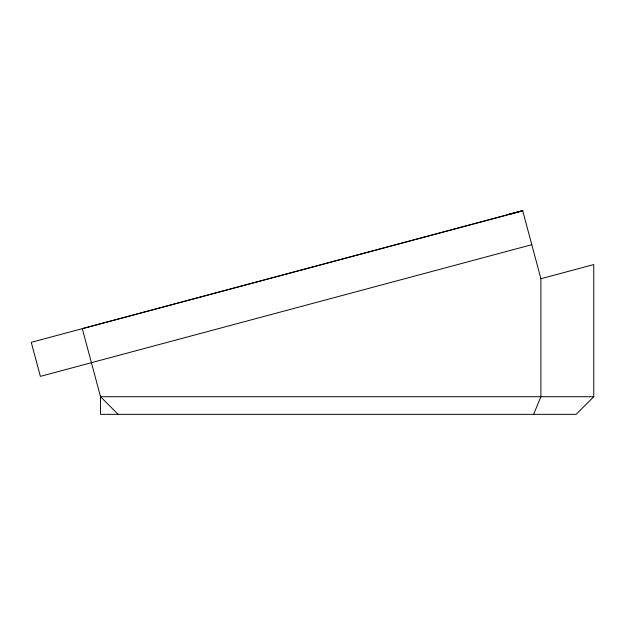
<?xml version="1.0" encoding="UTF-8"?>
<svg xmlns="http://www.w3.org/2000/svg" width="625" height="625" viewBox="0 0 625 625"><rect width="100%" height="100%" fill="white"/><g stroke="black" fill="none" stroke-linecap="round" stroke-linejoin="round"><path stroke-width="0.94" d="M533.609 414.336L540.906 396.719L540.906 278.727L522.672 210.664L31.25 342.336L40.367 376.367L531.789 244.695M540.906 278.727L593.75 264.562L593.75 396.719L576.133 414.336L100.531 414.336L100.531 395.289M522.719 210.844L82.297 328.664L100.531 396.719L118.148 414.336M522.68 210.711L508.078 214.57L522.672 210.664M100.531 396.719L593.75 396.719"/></g></svg>
